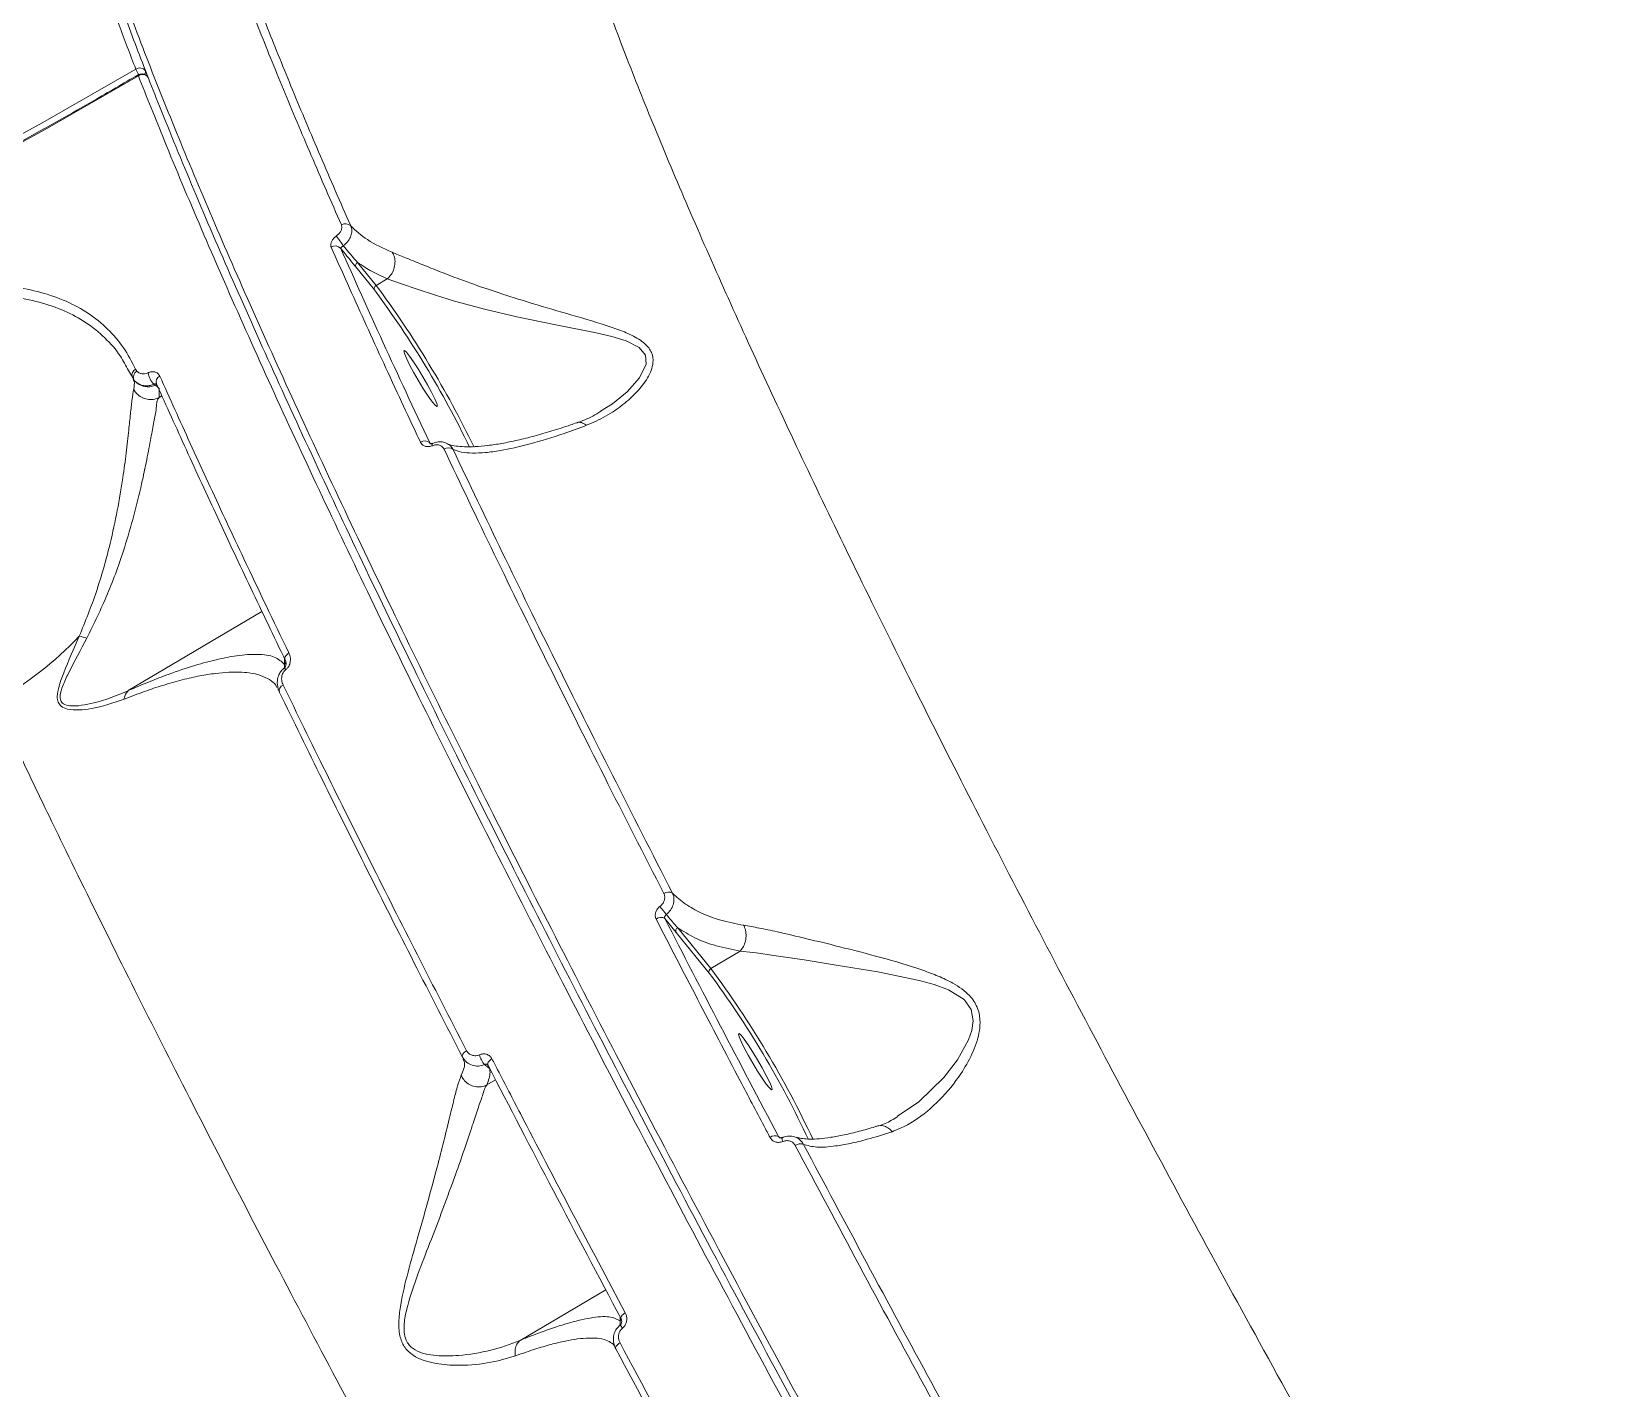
# Model space of a CAD drawing. Header units: millimetres. Extents: x -7151 to 6134, y -5040 to 5562.
# Drawn here: x -1524 to -1306.4, y 468.9 to 655.3 of the extents above; entities that cross this region are included whole.
import ezdxf

# ---------------------------------------------------------------- set-up
doc = ezdxf.new("R2010")
doc.units = ezdxf.units.MM
doc.layers.add('DIKOM_ОБЪЕКТ', color=7, linetype='Continuous')

msp = doc.modelspace()

# ---------------------------------------------------------------- linework, layer by layer
at = {"layer": 'DIKOM_ОБЪЕКТ', "color": 7, "linetype": 'Continuous', "lineweight": 15}
for p, q in [((-1508.035, 649.091), (-1508.013, 649.048)), ((-1476.904, 619.831), (-1479.476, 622.991)), ((-1479.246, 623.625), (-1476.674, 620.465)), ((-1475.146, 621.37), (-1476.674, 620.465)), ((-1475.143, 621.372), (-1475.146, 621.37)), ((-1510.178, 607.835), (-1510.699, 608.748)), ((-1509.868, 607.365), (-1510.178, 607.835)), ((-1509.727, 608.942), (-1509.556, 608.68)), ((-1506.865, 606.928), (-1506.866, 606.928)), ((-1506.866, 606.928), (-1506.814, 606.838)), ((-1506.51, 605.063), (-1506.513, 605.061)), ((-1506.493, 606.317), (-1506.51, 605.063)), ((-1506.51, 605.063), (-1506.117, 605.296)), ((-1469.32, 598.831), (-1469.152, 598.71)), ((-1510.733, 564.786), (-1492.366, 575.654)), ((-1489.293, 568.396), (-1489.27, 569.185)), ((-1490.123, 564.864), (-1490.153, 564.919)), ((-1435.466, 531.567), (-1437.002, 533.464)), ((-1430.914, 525.973), (-1435.466, 531.567)), ((-1435.236, 532.202), (-1430.684, 526.608)), ((-1426.644, 528.998), (-1430.684, 526.608)), ((-1461.372, 513.392), (-1461.316, 513.31)), ((-1461.307, 513.314), (-1461.278, 513.271)), ((-1461.449, 510.6), (-1461.453, 510.597)), ((-1461.449, 510.6), (-1460.255, 511.306)), ((-1421.386, 503.531), (-1421.136, 503.352)), ((-1456.895, 475.516), (-1445.127, 482.479)), ((-1443.164, 478.186), (-1443.148, 478.737))]:
    msp.add_line(p, q, dxfattribs=at)
at = {"layer": 'DIKOM_ОБЪЕКТ', "color": 7, "linetype": 'Continuous', "lineweight": 15, "flags": 128}
for points in [[(-1509.353, 649.274), (-1522.183, 641.896), (-1535.154, 634.812), (-1548.258, 628.027), (-1561.487, 621.545), (-1574.831, 615.369), (-1588.281, 609.506), (-1601.83, 603.957), (-1615.468, 598.727), (-1629.186, 593.819), (-1642.975, 589.237), (-1656.826, 584.983), (-1670.73, 581.06), (-1684.679, 577.472), (-1698.661, 574.219), (-1712.67, 571.304), (-1726.695, 568.73), (-1740.727, 566.497), (-1754.758, 564.608), (-1768.777, 563.063), (-1782.776, 561.864), (-1796.745, 561.012)], [(-1796.235, 562.184), (-1782.307, 563.034), (-1768.351, 564.23), (-1754.374, 565.77), (-1740.385, 567.653), (-1726.395, 569.879), (-1712.412, 572.446), (-1698.446, 575.352), (-1684.505, 578.595), (-1670.599, 582.173), (-1656.736, 586.084), (-1642.927, 590.325), (-1629.179, 594.893), (-1615.502, 599.786), (-1601.906, 605), (-1588.398, 610.532), (-1574.987, 616.378), (-1561.684, 622.535), (-1548.495, 628.998), (-1535.43, 635.763), (-1522.498, 642.825), (-1509.707, 650.181)], [(-1509.378, 649.402), (-1509.383, 649.392), (-1509.378, 649.349), (-1509.353, 649.274)], [(-1445.832, 603.191), (-1444.19, 604.208), (-1442.172, 605.846), (-1440.474, 607.741), (-1439.567, 609.658), (-1439.672, 610.894), (-1440.511, 611.914), (-1442.316, 612.834), (-1444.291, 613.434), (-1446.442, 613.933), (-1451.744, 614.982), (-1457.348, 616.136), (-1461.621, 617.148), (-1465.891, 618.31), (-1468.522, 619.111), (-1471.035, 619.936), (-1473.21, 620.691), (-1475.142, 621.372), (-1475.143, 621.372), (-1475.143, 621.372)], [(-1468.253, 603.874), (-1468.347, 604.248), (-1468.621, 604.899), (-1469.053, 605.775), (-1469.608, 606.805), (-1470.241, 607.905), (-1470.9, 608.987), (-1471.533, 609.961), (-1472.088, 610.751), (-1472.52, 611.291), (-1472.794, 611.537), (-1472.888, 611.471), (-1472.794, 611.097), (-1472.52, 610.446), (-1472.088, 609.569), (-1471.533, 608.54), (-1470.9, 607.44), (-1470.241, 606.358), (-1469.608, 605.384), (-1469.053, 604.594), (-1468.621, 604.054), (-1468.347, 603.807), (-1468.253, 603.874)], [(-1468.942, 598.441), (-1468.958, 598.521), (-1468.967, 598.591), (-1468.971, 598.65), (-1468.967, 598.698), (-1468.957, 598.732), (-1468.941, 598.754), (-1468.932, 598.76)], [(-1468.932, 598.76), (-1468.919, 598.763), (-1468.892, 598.758)], [(-1488.672, 569.956), (-1488.833, 569.846), (-1488.971, 569.719), (-1489.083, 569.579), (-1489.163, 569.433), (-1489.208, 569.284), (-1489.217, 569.14), (-1489.19, 569.006), (-1489.127, 568.887)], [(-1405.032, 506.306), (-1402.094, 508.272), (-1398.651, 511.63), (-1396.761, 514.075), (-1395.272, 516.791), (-1394.828, 518.079), (-1394.63, 519.408), (-1394.898, 520.984), (-1395.846, 522.327), (-1398.02, 523.681), (-1399.995, 524.408), (-1402.066, 524.971), (-1407.753, 526.14), (-1413.473, 527.082), (-1417.862, 527.779), (-1422.035, 528.41), (-1424.437, 528.745), (-1426.637, 529.003), (-1426.639, 529.003), (-1426.639, 529.003)], [(-1422.262, 510.017), (-1422.356, 510.391), (-1422.63, 511.042), (-1423.062, 511.918), (-1423.617, 512.948), (-1424.25, 514.048), (-1424.91, 515.129), (-1425.543, 516.104), (-1426.098, 516.893), (-1426.53, 517.433), (-1426.804, 517.68), (-1426.898, 517.614), (-1426.804, 517.24), (-1426.53, 516.588), (-1426.098, 515.712), (-1425.543, 514.682), (-1424.91, 513.582), (-1424.25, 512.501), (-1423.617, 511.526), (-1423.062, 510.737), (-1422.63, 510.197), (-1422.356, 509.95), (-1422.262, 510.017)], [(-1464.256, 515.311), (-1464.409, 515.209), (-1464.546, 515.095), (-1464.66, 514.974), (-1464.748, 514.85), (-1464.807, 514.726), (-1464.834, 514.608), (-1464.83, 514.499), (-1464.794, 514.404)], [(-1460.761, 514.205), (-1460.921, 514.098), (-1461.063, 513.978), (-1461.18, 513.851), (-1461.267, 513.721), (-1461.323, 513.593), (-1461.343, 513.473), (-1461.328, 513.364), (-1461.307, 513.314)], [(-1420.796, 502.834), (-1420.838, 502.965), (-1420.871, 503.083), (-1420.894, 503.184), (-1420.907, 503.268), (-1420.91, 503.331), (-1420.902, 503.371), (-1420.886, 503.387)], [(-1420.886, 503.387), (-1420.883, 503.388), (-1420.855, 503.382)], [(-1442.44, 479.307), (-1442.601, 479.201), (-1442.745, 479.086), (-1442.865, 478.967), (-1442.958, 478.848), (-1443.02, 478.732), (-1443.048, 478.626), (-1443.041, 478.533), (-1442.999, 478.456)], [(-1443.163, 475.172), (-1443.318, 475.072), (-1443.456, 474.963), (-1443.574, 474.849), (-1443.668, 474.736), (-1443.733, 474.625), (-1443.769, 474.523), (-1443.772, 474.431), (-1443.744, 474.353)]]:
    msp.add_lwpolyline(points, dxfattribs=at)
at = {"layer": 'DIKOM_ОБЪЕКТ', "color": 7, "linetype": 'Continuous', "lineweight": 15}
for centre, radius, start, end in [((-1509.159, 649.346), 0.998, 37.4199, 123.29055), ((-1503.677, 652.822), 6.583, 203.65235, 210.97475), ((-1508.87, 648.541), 1, 107.07244, 120.52968), ((-1508.804, 648.44), 0.998, 37.53358, 123.34179), ((-1508.87, 648.541), 1, 33.40871, 107.07244), ((-1508.954, 649.859), 0.596, 319.36574, 9.09186), ((-1491.655, 619.298), 12.373, 32.21261, 39.86525), ((-1480.89, 627.948), 0.999, 44.0275, 124.15803), ((-1482.288, 624.897), 0.986, 41.56457, 124.73414), ((-1479.017, 623.184), 0.498, 117.40505, 202.82583), ((-1476.446, 620.024), 0.497, 117.37812, 202.85277), ((-1588.307, 537.694), 138.971, 25.81883, 36.55532), ((-1585.655, 539.27), 135.34, 25.82338, 36.5303), ((-1509.366, 608.149), 0.871, 114.45457, 201.12335), ((-1509.07, 607.87), 0.945, 120.97874, 212.30765), ((-1508.019, 608.998), 2.468, 221.4454, 293.95387), ((-1505.231, 608.894), 2.815, 188.94099, 225.50872), ((-1506.048, 607.209), 0.865, 113.95679, 199.00556), ((-1506.813, 606.293), 0.494, 87.00112, 114.37466), ((-1470.009, 598.132), 0.982, 45.40498, 126.30159), ((-1466.761, 597.159), 1.001, 48.62046, 125.7684), ((-1552.437, 605.393), 48.163, 298.99263, 316.53404), ((-1518.327, 566.758), 5.567, 70.10229, 81.26216), ((-1489.545, 568.822), 0.495, 300.57686, 341.71086), ((-1496.323, 562.352), 8.981, 36.29981, 38.2365), ((-1489.155, 564.781), 0.828, 111.4329, 197.0891), ((-1436.487, 536.067), 1.048, 59.58079, 128.17377), ((-1437.555, 532.614), 1.014, 56.93246, 129.25057), ((-1585.633, 420.653), 187.087, 37.29936, 37.7316), ((-1435.006, 531.76), 0.498, 117.45734, 202.77354), ((-1430.454, 526.166), 0.498, 117.45705, 202.77384), ((-1535.379, 448.118), 130.286, 24.96012, 36.69628), ((-1537.672, 446.749), 133.506, 24.96324, 36.73883), ((-1459.299, 515.547), 3.281, 194.06226, 220.79657), ((-1421.861, 502.58), 1.064, 63.45524, 129.967), ((-1418.373, 501.41), 1.121, 67.15829, 128.80037), ((-1443.416, 478.612), 0.495, 300.5256, 333.82949), ((-1438.398, 480.651), 5.608, 212.56129, 218.09459)]:
    msp.add_arc(centre, radius, start, end, dxfattribs=at)
for points, knots in [([(-1509.707, 650.181), (-1510.487, 652.211), (-1512.607, 657.722), (-1515.533, 665.906), (-1518.306, 674.444), (-1520.409, 681.938), (-1521.843, 688.369), (-1522.606, 693.714), (-1522.66, 697.898), (-1522.15, 700.793), (-1521.321, 701.788), (-1520.97, 702.211)], [0, 0, 0, 0, 0.0699644, 0.1899154, 0.3102439, 0.4307646, 0.5512854, 0.6716141, 0.7915646, 0.9115161, 1, 1, 1, 1]), ([(-1520.899, 696.993), (-1520.871, 696.151), (-1520.794, 693.882), (-1520.117, 689.29), (-1518.711, 682.969), (-1516.618, 675.518), (-1513.831, 666.936), (-1510.338, 657.22), (-1506.218, 646.585), (-1501.498, 635.09), (-1496.221, 622.81), (-1490.301, 609.545), (-1483.73, 595.299), (-1476.515, 580.098), (-1468.817, 564.278), (-1460.672, 547.907), (-1452.128, 531.066), (-1443.044, 513.478), (-1433.431, 495.175), (-1423.309, 476.203), (-1413.023, 457.208), (-1402.63, 438.275), (-1392.188, 419.487), (-1381.4, 400.31), (-1370.289, 380.791), (-1358.882, 360.986), (-1347.274, 341.058), (-1335.494, 321.067), (-1323.581, 301.074), (-1311.494, 281.017), (-1299.268, 260.963), (-1286.943, 240.983), (-1274.79, 221.517), (-1262.849, 202.621), (-1251.149, 184.335), (-1239.502, 166.362), (-1227.948, 148.774), (-1216.54, 131.662), (-1206.163, 116.322), (-1199.723, 106.974), (-1196.875, 102.841)], [0, 0, 0, 0, 0.0156514, 0.0421675, 0.0687038, 0.0952197, 0.122506, 0.1498142, 0.1771007, 0.2036167, 0.2301529, 0.2566688, 0.2839548, 0.3112633, 0.3385497, 0.3650655, 0.3916018, 0.4181179, 0.445404, 0.4727124, 0.4999988, 0.52556, 0.5511394, 0.5767007, 0.6029495, 0.6292179, 0.6554665, 0.6819826, 0.7085191, 0.7350351, 0.7623212, 0.7896298, 0.8169161, 0.8434321, 0.8699685, 0.8964846, 0.9237708, 0.9510791, 0.9783654, 1, 1, 1, 1]), ([(-1197.988, 102.905), (-1200.829, 107.028), (-1207.194, 116.267), (-1217.432, 131.402), (-1228.651, 148.228), (-1240.133, 165.7), (-1251.818, 183.721), (-1263.654, 202.211), (-1275.603, 221.115), (-1287.65, 240.411), (-1299.771, 260.059), (-1311.928, 279.994), (-1324.065, 300.123), (-1336.125, 320.353), (-1347.923, 340.373), (-1359.441, 360.146), (-1370.672, 379.644), (-1381.729, 399.062), (-1392.564, 418.314), (-1403.131, 437.317), (-1413.527, 456.252), (-1423.717, 475.072), (-1433.675, 493.732), (-1443.245, 511.946), (-1452.385, 529.628), (-1461.05, 546.696), (-1469.21, 563.092), (-1476.839, 578.771), (-1483.938, 593.726), (-1490.487, 607.913), (-1496.458, 621.27), (-1501.822, 633.731), (-1506.255, 644.522), (-1509.876, 653.807), (-1512.817, 661.784), (-1515.326, 669.096), (-1517.441, 675.833), (-1519.066, 681.834), (-1519.997, 685.657), (-1520.25, 687.239), (-1520.257, 687.28)], [0, 0, 0, 0, 0.0226415, 0.0507267, 0.0789005, 0.1071193, 0.1353382, 0.1635118, 0.191597, 0.2196822, 0.247856, 0.2760748, 0.3042936, 0.3324674, 0.3605526, 0.3876027, 0.4147319, 0.4419012, 0.4690705, 0.4961997, 0.5232497, 0.5513348, 0.5795086, 0.6077273, 0.6359459, 0.6641196, 0.6922047, 0.7202901, 0.7484637, 0.7766825, 0.8049012, 0.8330751, 0.8611599, 0.8839173, 0.9066976, 0.9294784, 0.9522353, 0.975791, 0.9993726, 1, 1, 1, 1]), ([(-1450.832, 676.997), (-1450.185, 674.739), (-1448.89, 670.222), (-1446.194, 662.274), (-1442.927, 653.415), (-1439.018, 643.547), (-1434.48, 632.704), (-1429.41, 621.12), (-1423.836, 608.853), (-1417.802, 595.974), (-1411.206, 582.273), (-1404.048, 567.765), (-1396.34, 552.481), (-1388.25, 536.753), (-1379.812, 520.646), (-1371.071, 504.231), (-1361.885, 487.245), (-1352.268, 469.725), (-1342.243, 451.718), (-1332.023, 433.612), (-1321.648, 415.471), (-1311.158, 397.357), (-1300.388, 378.988), (-1289.365, 360.417), (-1278.118, 341.706), (-1266.886, 323.249), (-1255.706, 305.105), (-1244.611, 287.323), (-1233.432, 269.629), (-1222.203, 252.092), (-1210.961, 234.773), (-1200.725, 219.234), (-1191.474, 205.364), (-1185.977, 197.248), (-1183.226, 193.186)], [0, 0, 0, 0, 0.0311784, 0.0623807, 0.0935595, 0.1256444, 0.1577548, 0.1898397, 0.2210199, 0.2522244, 0.2834044, 0.3154898, 0.3476008, 0.3796862, 0.4108888, 0.4421158, 0.4733188, 0.5054257, 0.5375586, 0.5696653, 0.6009196, 0.6321979, 0.6634522, 0.69561, 0.727794, 0.759952, 0.7912843, 0.8226405, 0.8539729, 0.8862091, 0.9184712, 0.9507074, 0.9753304, 1, 1, 1, 1]), ([(-1481.451, 628.775), (-1482.859, 631.995), (-1485.675, 638.434), (-1489.461, 647.457), (-1492.949, 656.043), (-1494.964, 661.303), (-1495.972, 663.933)], [0, 0, 0, 0, 0.2490986, 0.4981949, 0.749093, 1, 1, 1, 1]), ([(-1494.66, 663.719), (-1493.662, 661.115), (-1491.666, 655.905), (-1488.199, 647.366), (-1484.416, 638.348), (-1481.587, 631.878), (-1480.172, 628.642)], [0, 0, 0, 0, 0.2490986, 0.4981921, 0.7490973, 1, 1, 1, 1]), ([(-1509.378, 649.402), (-1511.418, 648.208), (-1517.335, 644.744), (-1527.224, 639.193), (-1539.076, 632.834), (-1551.038, 626.727), (-1563.1, 620.871), (-1575.258, 615.271), (-1587.504, 609.929), (-1599.832, 604.848), (-1612.234, 600.031), (-1624.705, 595.481), (-1637.237, 591.2), (-1649.824, 587.191), (-1662.458, 583.455), (-1675.133, 579.995), (-1687.842, 576.812), (-1700.578, 573.909), (-1713.334, 571.286), (-1726.103, 568.946), (-1738.878, 566.889), (-1751.653, 565.117), (-1764.42, 563.63), (-1777.171, 562.433), (-1787.884, 561.655), (-1794.338, 561.318), (-1796.558, 561.202)], [0, 0, 0, 0, 0.0228192, 0.0662018, 0.1095847, 0.1529683, 0.1963509, 0.2397345, 0.2831179, 0.3265012, 0.3698844, 0.4132679, 0.4566518, 0.5000345, 0.5434189, 0.5868023, 0.6301858, 0.6735702, 0.7169543, 0.7603379, 0.8037216, 0.8471066, 0.8904919, 0.9338756, 0.9772616, 1, 1, 1, 1]), ([(-1140.851, 23.458), (-1142.387, 25.374), (-1146.527, 30.535), (-1153.685, 39.741), (-1162.414, 51.275), (-1171.679, 63.833), (-1181.463, 77.395), (-1191.744, 91.944), (-1202.296, 107.157), (-1213.077, 122.967), (-1224.039, 139.295), (-1235.362, 156.406), (-1247.022, 174.274), (-1258.983, 192.855), (-1270.985, 211.738), (-1282.983, 230.852), (-1294.938, 250.122), (-1307.044, 269.861), (-1319.264, 290.02), (-1331.558, 310.537), (-1343.513, 330.722), (-1355.096, 350.502), (-1366.285, 369.821), (-1377.403, 389.233), (-1388.41, 408.677), (-1399.266, 428.092), (-1409.88, 447.312), (-1420.213, 466.273), (-1430.232, 484.917), (-1439.965, 503.298), (-1449.364, 521.34), (-1458.389, 538.97), (-1466.841, 555.801), (-1474.703, 571.793), (-1481.975, 586.928), (-1488.774, 601.449), (-1495.058, 615.285), (-1500.778, 628.347), (-1505.556, 639.703), (-1508.188, 646.339), (-1509.353, 649.274)], [0, 0, 0, 0, 0.0156514, 0.0421673, 0.0687038, 0.0952198, 0.1225059, 0.1498143, 0.1771006, 0.2036164, 0.2301527, 0.2566689, 0.2839551, 0.3112633, 0.3385495, 0.3650656, 0.391602, 0.4181179, 0.4454042, 0.4727126, 0.4999987, 0.52556, 0.5511395, 0.5767008, 0.6029495, 0.6292179, 0.6554665, 0.6819828, 0.7085191, 0.7350351, 0.7623214, 0.7896298, 0.8169162, 0.8434321, 0.8699688, 0.8964848, 0.9237707, 0.9510796, 0.9783656, 1, 1, 1, 1]), ([(-1482.85, 625.708), (-1482.862, 625.738), (-1482.915, 625.874), (-1482.923, 626.151), (-1482.789, 626.536), (-1482.535, 626.915), (-1482.283, 627.124), (-1482.158, 627.229)], [0, 0, 0, 0, 0.0732626, 0.3224456, 0.5550535, 0.777367, 1, 1, 1, 1]), ([(-1482.158, 627.229), (-1482.031, 627.335), (-1481.776, 627.547), (-1481.518, 627.93), (-1481.38, 628.322), (-1481.385, 628.605), (-1481.439, 628.743), (-1481.451, 628.775)], [0, 0, 0, 0, 0.2210811, 0.4418524, 0.6745668, 0.9252373, 1, 1, 1, 1]), ([(-1480.172, 628.642), (-1480.147, 628.584), (-1480.035, 628.33), (-1479.986, 627.813), (-1480.174, 627.111), (-1480.573, 626.436), (-1480.98, 626.075), (-1481.186, 625.894)], [0, 0, 0, 0, 0.07357243, 0.31982191, 0.55077676, 0.77344976, 1, 1, 1, 1]), ([(-1480.172, 628.642), (-1479.454, 627.981), (-1477.885, 626.537), (-1475.677, 625.55), (-1474.479, 625.015)], [0, 0, 0, 0, 0.4574408, 1, 1, 1, 1]), ([(-1470.591, 598.923), (-1470.786, 599.339), (-1471.764, 601.418), (-1474.413, 607.086), (-1478.397, 615.735), (-1481.365, 622.381), (-1482.85, 625.708)], [0, 0, 0, 0, 0.04414, 0.2207212, 0.6100186, 1, 1, 1, 1]), ([(-1481.186, 625.894), (-1481.227, 625.867), (-1481.275, 625.837), (-1481.359, 625.776), (-1481.442, 625.708), (-1481.519, 625.627), (-1481.548, 625.577), (-1481.55, 625.556), (-1481.55, 625.551)], [0, 0, 0, 0, 0.1600286, 0.1865745, 0.3966188, 0.6399957, 0.9175573, 1, 1, 1, 1]), ([(-1481.55, 625.551), (-1479.648, 621.295), (-1475.838, 612.771), (-1471.495, 603.482), (-1469.32, 598.831)], [0, 0, 0, 0, 0.4992767, 1, 1, 1, 1]), ([(-1479.476, 622.991), (-1479.596, 623.14), (-1480.285, 623.987), (-1480.979, 624.845), (-1481.55, 625.551)], [0, 0, 0, 0, 0.1757336, 1, 1, 1, 1]), ([(-1481.186, 625.894), (-1480.671, 625.277), (-1480.031, 624.513), (-1479.374, 623.77), (-1479.246, 623.625)], [0, 0, 0, 0, 0.80587578, 1, 1, 1, 1]), ([(-1474.479, 625.015), (-1474.457, 624.984), (-1474.321, 624.785), (-1474.125, 624.319), (-1474.047, 623.555), (-1474.203, 622.727), (-1474.57, 621.946), (-1474.952, 621.563), (-1475.143, 621.372)], [0, 0, 0, 0, 0.0319596, 0.2048472, 0.4036335, 0.6024329, 0.8012316, 1, 1, 1, 1]), ([(-1474.479, 625.015), (-1474.411, 624.988), (-1473.81, 624.752), (-1472.513, 624.219), (-1470.362, 623.329), (-1467.896, 622.338), (-1464.786, 621.148), (-1460.997, 619.802), (-1456.261, 618.273), (-1451.071, 616.748), (-1446.701, 615.512), (-1443.555, 614.472), (-1441.459, 613.623), (-1439.731, 612.589), (-1438.708, 611.265), (-1438.506, 609.616), (-1439.279, 607.712), (-1440.803, 605.766), (-1442.78, 603.985), (-1445.102, 602.4), (-1446.875, 601.626), (-1447.768, 601.236)], [0, 0, 0, 0, 0.005634, 0.050197, 0.0960252, 0.1433477, 0.1917805, 0.2623089, 0.3350006, 0.4257441, 0.5191922, 0.5587323, 0.5987891, 0.6438268, 0.679934, 0.7160785, 0.7691306, 0.8232053, 0.8784544, 0.9388534, 1, 1, 1, 1]), ([(-1475.146, 621.37), (-1476.43, 621.968), (-1477.892, 622.65), (-1479.099, 623.52), (-1479.246, 623.625)], [0, 0, 0, 0, 0.8786014, 1, 1, 1, 1]), ([(-1545.826, 618.42), (-1543.867, 618.896), (-1540.256, 619.773), (-1535.249, 620.414), (-1530.76, 620.603), (-1526.565, 620.327), (-1522.712, 619.572), (-1519.231, 618.355), (-1516.146, 616.68), (-1513.517, 614.534), (-1511.31, 611.988), (-1510.254, 609.956), (-1509.727, 608.942)], [0, 0, 0, 0, 0.1166805, 0.2150881, 0.3137995, 0.4122037, 0.5100598, 0.6082267, 0.7060863, 0.8039503, 0.9021281, 1, 1, 1, 1]), ([(-1510.699, 608.748), (-1511.056, 609.424), (-1511.937, 611.091), (-1513.896, 613.3), (-1516.466, 615.403), (-1519.493, 617.037), (-1522.906, 618.226), (-1526.684, 618.96), (-1530.8, 619.225), (-1535.202, 619.035), (-1540.114, 618.402), (-1543.655, 617.54), (-1545.577, 617.072)], [0, 0, 0, 0, 0.0690763, 0.1702778, 0.2711654, 0.372106, 0.4733598, 0.5742996, 0.6759017, 0.7778267, 0.8794364, 1, 1, 1, 1]), ([(-1509.994, 606.22), (-1509.927, 606.602), (-1509.833, 607.138), (-1510.03, 607.514), (-1510.087, 607.623)], [0, 0, 0, 0, 0.7117462, 1, 1, 1, 1]), ([(-1507.203, 606.886), (-1507.368, 606.826), (-1507.765, 606.679), (-1508.46, 606.638), (-1509.253, 606.82), (-1509.653, 607.174), (-1509.868, 607.365)], [0, 0, 0, 0, 0.16159933, 0.39140686, 0.67248978, 1, 1, 1, 1]), ([(-1509.556, 608.68), (-1509.436, 608.576), (-1509.218, 608.386), (-1508.763, 608.293), (-1508.352, 608.326), (-1508.109, 608.419), (-1508.011, 608.456)], [0, 0, 0, 0, 0.3467385, 0.6312267, 0.8513182, 1, 1, 1, 1]), ([(-1508.011, 608.456), (-1507.967, 608.475), (-1507.797, 608.546), (-1507.47, 608.613), (-1507.043, 608.579), (-1506.637, 608.387), (-1506.481, 608.133), (-1506.399, 608)], [0, 0, 0, 0, 0.058024, 0.2245311, 0.4301171, 0.7005252, 1, 1, 1, 1]), ([(-1506.399, 608), (-1506.23, 607.622), (-1505.385, 605.733), (-1503.137, 600.745), (-1499.506, 592.827), (-1494.508, 582.123), (-1490.761, 574.31), (-1488.672, 569.956)], [0, 0, 0, 0, 0.0321633, 0.1607964, 0.4182864, 0.6757772, 1, 1, 1, 1]), ([(-1517.481, 572.26), (-1516.656, 574.285), (-1515.404, 577.353), (-1514.091, 581.672), (-1513.107, 585.402), (-1512.211, 589.588), (-1511.506, 593.794), (-1511.008, 597.514), (-1510.679, 600.467), (-1510.434, 602.871), (-1510.221, 604.947), (-1510.076, 605.76), (-1509.994, 606.22)], [0, 0, 0, 0, 0.1589009, 0.2409056, 0.3228926, 0.4352736, 0.550561, 0.6428586, 0.7376512, 0.8155017, 0.8955155, 1, 1, 1, 1]), ([(-1506.513, 605.061), (-1506.513, 605.061), (-1506.838, 604.818), (-1506.783, 603.706), (-1507.24, 601.773), (-1507.635, 599.417), (-1508.183, 596.545), (-1508.933, 592.947), (-1509.934, 588.856), (-1511.427, 583.747), (-1513.494, 577.998), (-1515.452, 573.995), (-1516.432, 571.993)], [0, 0, 0, 0, 0.00002447, 0.09988393, 0.17669548, 0.25357499, 0.34643481, 0.43939375, 0.55440785, 0.66953836, 0.83465487, 1, 1, 1, 1]), ([(-1509.994, 606.22), (-1509.975, 606.181), (-1509.868, 605.962), (-1509.563, 605.534), (-1508.956, 605.052), (-1508.152, 604.771), (-1507.29, 604.746), (-1506.772, 604.956), (-1506.513, 605.061)], [0, 0, 0, 0, 0.032427, 0.1817204, 0.3862604, 0.5908346, 0.7953953, 1, 1, 1, 1]), ([(-1506.862, 606.925), (-1506.885, 606.938), (-1506.923, 606.96), (-1507.02, 606.953), (-1507.106, 606.928), (-1507.159, 606.907), (-1507.189, 606.893), (-1507.203, 606.886)], [0, 0, 0, 0, 0.4294962, 0.7422265, 0.877205, 0.9418553, 1, 1, 1, 1]), ([(-1507.017, 606.743), (-1507.072, 606.785), (-1507.134, 606.833), (-1507.196, 606.881), (-1507.203, 606.886)], [0, 0, 0, 0, 0.8867667, 1, 1, 1, 1]), ([(-1506.493, 606.317), (-1506.544, 606.36), (-1506.712, 606.502), (-1506.891, 606.644), (-1507.017, 606.743)], [0, 0, 0, 0, 0.3029773, 1, 1, 1, 1]), ([(-1489.127, 568.887), (-1490.736, 572.236), (-1493.953, 578.934), (-1498.482, 588.574), (-1502.807, 597.932), (-1505.478, 603.869), (-1506.814, 606.838)], [0, 0, 0, 0, 0.2493152, 0.4986338, 0.7493182, 1, 1, 1, 1]), ([(-1445.816, 603.167), (-1446.177, 602.936), (-1447.198, 602.281), (-1448.339, 601.841), (-1449.077, 601.556)], [0, 0, 0, 0, 0.35324329, 1, 1, 1, 1]), ([(-1449.121, 601.596), (-1449.401, 601.495), (-1450.592, 601.067), (-1452.553, 600.447), (-1455.002, 599.735), (-1457.3, 599.166), (-1459.438, 598.731), (-1461.384, 598.437), (-1463.103, 598.286), (-1464.567, 598.272), (-1465.731, 598.377), (-1466.558, 598.562), (-1466.835, 598.69), (-1466.96, 598.748)], [0, 0, 0, 0, 0.0286123, 0.1216904, 0.216904, 0.3142913, 0.413678, 0.5146368, 0.616481, 0.7180675, 0.8194993, 0.9180946, 1, 1, 1, 1]), ([(-1447.768, 601.236), (-1448.802, 600.856), (-1451.62, 599.819), (-1455.682, 598.588), (-1459.185, 597.803), (-1461.706, 597.466), (-1463.497, 597.396), (-1465.006, 597.518), (-1465.735, 597.779), (-1466.1, 597.91)], [0, 0, 0, 0, 0.1128086, 0.3073791, 0.5062324, 0.6280349, 0.7498297, 0.8749137, 1, 1, 1, 1]), ([(-1447.768, 601.236), (-1447.8, 601.262), (-1448.024, 601.44), (-1448.455, 601.634), (-1448.898, 601.696), (-1449.083, 601.588), (-1449.111, 601.572)], [0, 0, 0, 0, 0.0732277, 0.506834, 0.9261736, 1, 1, 1, 1]), ([(-1468.942, 598.441), (-1469.101, 598.388), (-1469.415, 598.282), (-1469.882, 598.32), (-1470.292, 598.505), (-1470.505, 598.748), (-1470.582, 598.906), (-1470.591, 598.923)], [0, 0, 0, 0, 0.2147974, 0.4259434, 0.6816724, 0.9641424, 1, 1, 1, 1]), ([(-1469.32, 598.831), (-1469.313, 598.79), (-1469.305, 598.749), (-1469.258, 598.733), (-1469.257, 598.733)], [0, 0, 0, 0, 0.9865339, 1, 1, 1, 1]), ([(-1468.933, 598.761), (-1468.943, 598.756), (-1468.989, 598.734), (-1469.071, 598.715), (-1469.163, 598.705), (-1469.239, 598.72), (-1469.25, 598.728), (-1469.257, 598.733)], [0, 0, 0, 0, 0.0390456, 0.1707795, 0.3538359, 0.604931, 1, 1, 1, 1]), ([(-1467.346, 597.971), (-1467.444, 598.12), (-1467.616, 598.383), (-1468.047, 598.562), (-1468.492, 598.594), (-1468.792, 598.492), (-1468.942, 598.441)], [0, 0, 0, 0, 0.3292107, 0.5798567, 0.7886254, 1, 1, 1, 1]), ([(-1468.892, 598.758), (-1468.64, 598.842), (-1468.147, 599.007), (-1467.379, 598.949), (-1466.681, 598.647), (-1466.279, 598.231), (-1466.125, 597.955), (-1466.1, 597.91)], [0, 0, 0, 0, 0.2233833, 0.4377046, 0.6850075, 0.9487993, 1, 1, 1, 1]), ([(-1437.135, 536.891), (-1439.892, 542.289), (-1445.405, 553.084), (-1453.159, 568.625), (-1460.55, 583.698), (-1465.081, 593.213), (-1467.346, 597.971)], [0, 0, 0, 0, 0.2485956, 0.4971904, 0.7485947, 1, 1, 1, 1]), ([(-1466.1, 597.91), (-1463.865, 593.217), (-1459.396, 583.831), (-1452.058, 568.86), (-1444.3, 553.307), (-1438.738, 542.416), (-1435.957, 536.971)], [0, 0, 0, 0, 0.248595, 0.4971902, 0.7485951, 1, 1, 1, 1]), ([(-1511.299, 563.608), (-1512.799, 563.096), (-1514.827, 562.404), (-1517.506, 562.102), (-1518.95, 562.151), (-1519.954, 562.54), (-1520.431, 563.17), (-1520.557, 564.111), (-1520.26, 565.501), (-1519.245, 568.236), (-1518.221, 570.572), (-1517.481, 572.26)], [0, 0, 0, 0, 0.265789, 0.359366, 0.4543034, 0.5177545, 0.5632807, 0.608568, 0.6803158, 0.7688667, 1, 1, 1, 1]), ([(-1516.432, 571.993), (-1517.301, 570.382), (-1518.493, 568.171), (-1519.728, 565.567), (-1520.142, 564.266), (-1520.085, 563.398), (-1519.627, 562.864), (-1518.616, 562.623), (-1517.159, 562.729), (-1514.41, 563.298), (-1512.257, 564.091), (-1510.746, 564.778), (-1510.744, 564.779)], [0, 0, 0, 0, 0.2369992, 0.3252965, 0.393841, 0.4351706, 0.4764798, 0.5364822, 0.6300021, 0.7257589, 0.9996827, 1, 1, 1, 1]), ([(-1510.733, 564.786), (-1509.757, 565.205), (-1507.805, 566.043), (-1504.713, 567.222), (-1501.511, 568.297), (-1498.418, 569.12), (-1495.508, 569.668), (-1492.775, 569.854), (-1490.464, 569.528), (-1489.684, 568.773), (-1489.293, 568.396)], [0, 0, 0, 0, 0.0717674, 0.1435753, 0.2576761, 0.3721825, 0.48652, 0.6397344, 0.8198567, 1, 1, 1, 1]), ([(-1489.268, 567.911), (-1489.27, 567.946), (-1489.277, 568.11), (-1489.286, 568.27), (-1489.293, 568.396)], [0, 0, 0, 0, 0.2148705, 1, 1, 1, 1]), ([(-1489.268, 567.911), (-1489.25, 567.927), (-1489.21, 567.963), (-1489.152, 568.046), (-1489.088, 568.186), (-1489.075, 568.292), (-1489.066, 568.361)], [0, 0, 0, 0, 0.0957982, 0.204796, 0.4807441, 1, 1, 1, 1]), ([(-1489.066, 568.361), (-1489.065, 568.367), (-1489.034, 568.51), (-1489.069, 568.68), (-1489.113, 568.836), (-1489.127, 568.887)], [0, 0, 0, 0, 0.0307348, 0.6877828, 1, 1, 1, 1]), ([(-1488.672, 569.956), (-1488.627, 569.848), (-1488.483, 569.506), (-1488.421, 568.933), (-1488.56, 568.347), (-1488.782, 567.938), (-1488.983, 567.759), (-1489.084, 567.669)], [0, 0, 0, 0, 0.1605952, 0.5081304, 0.73183, 0.8653308, 1, 1, 1, 1]), ([(-1490.32, 565.227), (-1490.369, 565.328), (-1490.585, 565.764), (-1491.315, 566.328), (-1492.513, 566.911), (-1494.297, 567.305), (-1496.401, 567.382), (-1498.758, 567.175), (-1500.872, 566.838), (-1503.266, 566.305), (-1505.828, 565.579), (-1508.483, 564.703), (-1510.357, 563.974), (-1511.299, 563.608)], [0, 0, 0, 0, 0.032483, 0.1408981, 0.2509293, 0.3609589, 0.5147818, 0.5996907, 0.6845886, 0.7711412, 0.857662, 0.9285105, 1, 1, 1, 1]), ([(-1489.947, 564.538), (-1490.015, 564.692), (-1490.234, 565.194), (-1490.319, 566.044), (-1490.095, 566.897), (-1489.742, 567.503), (-1489.429, 567.772), (-1489.268, 567.911)], [0, 0, 0, 0, 0.1441208, 0.4679591, 0.690097, 0.8403128, 1, 1, 1, 1]), ([(-1489.084, 567.669), (-1489.181, 567.584), (-1489.375, 567.413), (-1489.581, 567.031), (-1489.702, 566.489), (-1489.636, 565.966), (-1489.501, 565.651), (-1489.458, 565.552)], [0, 0, 0, 0, 0.1388951, 0.2768133, 0.4966293, 0.8418967, 1, 1, 1, 1]), ([(-1511.299, 563.608), (-1511.294, 563.647), (-1511.264, 563.891), (-1511.134, 564.351), (-1510.882, 564.627), (-1510.744, 564.779)], [0, 0, 0, 0, 0.07940456, 0.49719383, 1, 1, 1, 1]), ([(-1510.744, 564.779), (-1510.743, 564.779), (-1510.742, 564.781), (-1510.738, 564.783), (-1510.735, 564.785), (-1510.733, 564.786)], [0, 0, 0, 0, 0.2422489, 0.570438, 1, 1, 1, 1]), ([(-1464.794, 514.404), (-1467.04, 518.773), (-1471.532, 527.511), (-1477.943, 540.209), (-1484.128, 552.616), (-1488.008, 560.564), (-1489.947, 564.538)], [0, 0, 0, 0, 0.2490994, 0.4981999, 0.7491005, 1, 1, 1, 1]), ([(-1489.458, 565.552), (-1487.529, 561.599), (-1483.671, 553.692), (-1477.492, 541.292), (-1471.056, 528.541), (-1466.523, 519.721), (-1464.256, 515.311)], [0, 0, 0, 0, 0.2491023, 0.498201, 0.7490995, 1, 1, 1, 1]), ([(-1225.617, 53.918), (-1228.41, 57.704), (-1233.998, 65.277), (-1242.857, 77.613), (-1252.119, 90.74), (-1261.808, 104.723), (-1271.89, 119.512), (-1282.145, 134.787), (-1292.533, 150.482), (-1303.014, 166.527), (-1313.759, 183.18), (-1324.741, 200.411), (-1335.926, 218.171), (-1347.073, 236.075), (-1358.143, 254.056), (-1369.104, 272.051), (-1380.131, 290.347), (-1391.187, 308.893), (-1402.236, 327.627), (-1413.041, 346.15), (-1423.571, 364.402), (-1433.802, 382.331), (-1443.895, 400.219), (-1453.81, 418.001), (-1463.507, 435.609), (-1472.784, 452.674), (-1481.617, 469.147), (-1489.996, 484.996), (-1498.051, 500.465), (-1505.738, 515.481), (-1513.026, 529.985), (-1519.275, 542.686), (-1524.631, 553.782), (-1527.604, 560.102), (-1529.093, 563.266)], [0, 0, 0, 0, 0.0311783, 0.0623807, 0.0935594, 0.125644, 0.1577551, 0.1898399, 0.2210203, 0.2522242, 0.2834046, 0.3154896, 0.3476008, 0.379686, 0.4108889, 0.4421158, 0.4733187, 0.5054255, 0.5375584, 0.5696653, 0.6009195, 0.6321978, 0.663452, 0.69561, 0.7277939, 0.7599519, 0.7912843, 0.8226406, 0.8539728, 0.8862088, 0.9184713, 0.9507072, 0.9753304, 1, 1, 1, 1]), ([(-1437.668, 535.144), (-1437.542, 535.258), (-1437.291, 535.487), (-1437.065, 535.933), (-1436.987, 536.393), (-1437.049, 536.713), (-1437.122, 536.865), (-1437.135, 536.891)], [0, 0, 0, 0, 0.2376544, 0.4754908, 0.7136575, 0.9519817, 1, 1, 1, 1]), ([(-1435.957, 536.971), (-1435.936, 536.928), (-1435.811, 536.672), (-1435.701, 536.133), (-1435.821, 535.357), (-1436.188, 534.604), (-1436.602, 534.217), (-1436.809, 534.024)], [0, 0, 0, 0, 0.047968, 0.2861377, 0.5242354, 0.7620509, 1, 1, 1, 1]), ([(-1435.957, 536.971), (-1435.937, 536.951), (-1435.4, 536.408), (-1434.206, 535.419), (-1432.015, 534.177), (-1429.375, 533.162), (-1427.246, 532.756), (-1426.174, 532.552)], [0, 0, 0, 0, 0.00889781, 0.24178019, 0.47729042, 0.73683395, 1, 1, 1, 1]), ([(-1438.197, 533.4), (-1438.209, 533.426), (-1438.283, 533.579), (-1438.346, 533.899), (-1438.269, 534.357), (-1438.044, 534.802), (-1437.794, 535.03), (-1437.668, 535.144)], [0, 0, 0, 0, 0.0488724, 0.2870326, 0.5248895, 0.7625264, 1, 1, 1, 1]), ([(-1422.544, 503.395), (-1422.819, 503.915), (-1424.192, 506.513), (-1427.547, 512.885), (-1432.535, 522.424), (-1436.309, 529.74), (-1438.197, 533.4)], [0, 0, 0, 0, 0.0507671, 0.2538517, 0.6266997, 1, 1, 1, 1]), ([(-1436.809, 534.024), (-1436.851, 533.987), (-1436.937, 533.913), (-1437.015, 533.77), (-1437.046, 533.623), (-1437.028, 533.521), (-1437.006, 533.473), (-1437.002, 533.464)], [0, 0, 0, 0, 0.2369324, 0.4743202, 0.7124213, 0.9509603, 1, 1, 1, 1]), ([(-1437.002, 533.464), (-1434.477, 528.574), (-1429.423, 518.782), (-1424.067, 508.618), (-1421.386, 503.531)], [0, 0, 0, 0, 0.4994514, 1, 1, 1, 1]), ([(-1436.809, 534.024), (-1436.359, 533.492), (-1435.84, 532.878), (-1435.308, 532.282), (-1435.236, 532.202)], [0, 0, 0, 0, 0.8649555, 1, 1, 1, 1]), ([(-1426.644, 528.998), (-1427.768, 529.218), (-1430.03, 529.659), (-1432.909, 530.745), (-1434.477, 531.727), (-1435.236, 532.202)], [0, 0, 0, 0, 0.3372105, 0.6791444, 1, 1, 1, 1]), ([(-1426.174, 532.552), (-1426.155, 532.517), (-1426.072, 532.362), (-1425.917, 531.953), (-1425.812, 531.259), (-1425.897, 530.412), (-1426.171, 529.606), (-1426.483, 529.204), (-1426.639, 529.003)], [0, 0, 0, 0, 0.0350424, 0.1552494, 0.3664437, 0.5776353, 0.7888465, 1, 1, 1, 1]), ([(-1426.174, 532.552), (-1425.47, 532.43), (-1424.048, 532.183), (-1421.151, 531.56), (-1417.473, 530.703), (-1412.665, 529.523), (-1407.27, 528.132), (-1402.69, 526.808), (-1399.413, 525.575), (-1397.175, 524.522), (-1395.217, 523.16), (-1393.98, 521.347), (-1393.529, 519.171), (-1394.01, 516.561), (-1395.266, 513.761), (-1397.253, 510.683), (-1400.026, 507.609), (-1403.05, 505.307), (-1405.07, 504.471), (-1405.783, 504.176)], [0, 0, 0, 0, 0.0443383, 0.08958835, 0.15995458, 0.23246768, 0.32249854, 0.41521235, 0.45036094, 0.48592932, 0.53294527, 0.56642663, 0.59980792, 0.65309966, 0.71026427, 0.76866862, 0.857879, 0.9497911, 1, 1, 1, 1]), ([(-1426.639, 529.003), (-1426.64, 529.002), (-1426.642, 529), (-1426.644, 528.999), (-1426.644, 528.998)], [0, 0, 0, 0, 0.6864569, 1, 1, 1, 1]), ([(-1464.974, 511.937), (-1464.741, 512.489), (-1464.359, 513.397), (-1464.622, 513.954), (-1464.725, 514.171)], [0, 0, 0, 0, 0.6088457, 1, 1, 1, 1]), ([(-1461.783, 513.403), (-1462.062, 513.318), (-1462.637, 513.141), (-1463.524, 513.274), (-1464.31, 513.688), (-1464.633, 514.166), (-1464.794, 514.404)], [0, 0, 0, 0, 0.23795154, 0.49065744, 0.74632567, 1, 1, 1, 1]), ([(-1464.256, 515.311), (-1464.163, 515.172), (-1463.977, 514.896), (-1463.519, 514.66), (-1462.996, 514.587), (-1462.649, 514.697), (-1462.482, 514.75)], [0, 0, 0, 0, 0.2583731, 0.5168084, 0.767833, 1, 1, 1, 1]), ([(-1462.482, 514.75), (-1462.319, 514.801), (-1461.983, 514.908), (-1461.476, 514.839), (-1461.032, 514.61), (-1460.851, 514.34), (-1460.761, 514.205)], [0, 0, 0, 0, 0.23384471, 0.48250373, 0.74135063, 1, 1, 1, 1]), ([(-1460.761, 514.205), (-1460.502, 513.706), (-1459.212, 511.208), (-1455.601, 504.252), (-1449.814, 493.19), (-1444.899, 483.937), (-1442.44, 479.307)], [0, 0, 0, 0, 0.0441396, 0.2207116, 0.6100115, 1, 1, 1, 1]), ([(-1457.537, 473.377), (-1458.792, 473.009), (-1461.329, 472.263), (-1465.252, 471.992), (-1468.325, 472.248), (-1470.36, 472.796), (-1471.767, 473.488), (-1472.884, 474.6), (-1473.536, 476.241), (-1473.61, 478.253), (-1473.226, 481.198), (-1472.3, 484.937), (-1470.98, 489.613), (-1469.595, 494.462), (-1468.36, 499.01), (-1467.336, 503.027), (-1466.575, 506.172), (-1465.965, 508.698), (-1465.454, 510.715), (-1465.14, 511.514), (-1464.974, 511.937)], [0, 0, 0, 0, 0.0863551, 0.1746776, 0.2336212, 0.263516, 0.2941202, 0.3212077, 0.3485637, 0.3826699, 0.4154292, 0.4844325, 0.5550169, 0.6333707, 0.713309, 0.7760779, 0.8404093, 0.8905441, 0.9421344, 1, 1, 1, 1]), ([(-1464.974, 511.937), (-1464.957, 511.896), (-1464.845, 511.629), (-1464.524, 511.148), (-1463.881, 510.631), (-1463.081, 510.338), (-1462.224, 510.298), (-1461.71, 510.498), (-1461.453, 510.597)], [0, 0, 0, 0, 0.0318922, 0.2096787, 0.4072871, 0.6048534, 0.8023847, 1, 1, 1, 1]), ([(-1461.373, 513.388), (-1461.404, 513.409), (-1461.468, 513.451), (-1461.601, 513.458), (-1461.714, 513.432), (-1461.768, 513.41), (-1461.783, 513.403)], [0, 0, 0, 0, 0.3504206, 0.7054116, 0.9159423, 1, 1, 1, 1]), ([(-1461.091, 512.841), (-1461.141, 512.884), (-1461.362, 513.071), (-1461.6, 513.259), (-1461.783, 513.403)], [0, 0, 0, 0, 0.230726, 1, 1, 1, 1]), ([(-1461.091, 512.841), (-1461.06, 512.681), (-1460.942, 512.062), (-1461.233, 511.223), (-1461.449, 510.6)], [0, 0, 0, 0, 0.25783761, 1, 1, 1, 1]), ([(-1442.999, 478.456), (-1446.138, 484.368), (-1452.426, 496.208), (-1458.324, 507.578), (-1461.278, 513.271)], [0, 0, 0, 0, 0.4992744, 1, 1, 1, 1]), ([(-1461.453, 510.597), (-1461.453, 510.597), (-1461.738, 510.312), (-1461.998, 509.249), (-1462.713, 507.338), (-1463.506, 504.859), (-1464.528, 501.82), (-1465.863, 497.975), (-1467.479, 493.624), (-1469.231, 489.03), (-1470.975, 484.612), (-1472.18, 481.091), (-1472.819, 478.328), (-1472.911, 476.565), (-1472.569, 475.523), (-1472.091, 474.768), (-1471.304, 474.095), (-1469.94, 473.604), (-1467.908, 473.323), (-1464.823, 473.398), (-1460.851, 474.071), (-1458.201, 474.962), (-1456.906, 475.509), (-1456.905, 475.509)], [0, 0, 0, 0, 0.0000157, 0.056502, 0.1073395, 0.1582382, 0.2229554, 0.2877623, 0.3688604, 0.4500234, 0.5206358, 0.5910487, 0.6228975, 0.6547351, 0.6755843, 0.6794209, 0.7041017, 0.73317, 0.7624325, 0.8215276, 0.9107206, 0.9999124, 1, 1, 1, 1]), ([(-1407.651, 505.006), (-1407.787, 504.962), (-1408.732, 504.655), (-1410.321, 504.225), (-1412.385, 503.726), (-1414.216, 503.39), (-1415.801, 503.198), (-1417.105, 503.148), (-1418.079, 503.212), (-1418.678, 503.344), (-1418.81, 503.405), (-1418.859, 503.428)], [0, 0, 0, 0, 0.0217951, 0.152601, 0.2842991, 0.4164701, 0.5480888, 0.6780295, 0.8048768, 0.9273885, 1, 1, 1, 1]), ([(-1404.998, 506.265), (-1405.277, 506.091), (-1406.144, 505.551), (-1407.049, 505.133), (-1407.656, 504.988), (-1407.66, 504.987)], [0, 0, 0, 0, 0.320609, 0.9954612, 1, 1, 1, 1]), ([(-1405.783, 504.176), (-1405.801, 504.198), (-1405.977, 504.419), (-1406.37, 504.781), (-1406.981, 505.033), (-1407.435, 505.091), (-1407.626, 504.99), (-1407.642, 504.982)], [0, 0, 0, 0, 0.0338107, 0.3392592, 0.6560035, 0.9726332, 1, 1, 1, 1]), ([(-1420.796, 502.834), (-1420.976, 502.78), (-1421.323, 502.674), (-1421.838, 502.76), (-1422.273, 502.995), (-1422.454, 503.262), (-1422.544, 503.395)], [0, 0, 0, 0, 0.25916943, 0.50221372, 0.75111894, 1, 1, 1, 1]), ([(-1421.386, 503.531), (-1421.365, 503.489), (-1421.341, 503.438), (-1421.286, 503.41), (-1421.277, 503.405)], [0, 0, 0, 0, 0.8292582, 1, 1, 1, 1]), ([(-1420.887, 503.391), (-1420.911, 503.38), (-1420.981, 503.35), (-1421.088, 503.341), (-1421.206, 503.356), (-1421.251, 503.386), (-1421.278, 503.404)], [0, 0, 0, 0, 0.1234979, 0.3587446, 0.6256718, 1, 1, 1, 1]), ([(-1420.855, 503.382), (-1420.822, 503.395), (-1420.538, 503.511), (-1419.953, 503.627), (-1419.14, 503.506), (-1418.407, 503.111), (-1418.094, 502.665), (-1417.938, 502.442)], [0, 0, 0, 0, 0.0300331, 0.2639639, 0.5066407, 0.7544706, 1, 1, 1, 1]), ([(-1419.075, 502.283), (-1419.165, 502.414), (-1419.343, 502.677), (-1419.771, 502.911), (-1420.255, 502.982), (-1420.606, 502.912), (-1420.777, 502.842), (-1420.796, 502.834)], [0, 0, 0, 0, 0.2487016, 0.497476, 0.7389099, 0.9702616, 1, 1, 1, 1]), ([(-1405.783, 504.176), (-1406.949, 503.806), (-1409.004, 503.155), (-1411.538, 502.548), (-1413.948, 502.124), (-1416.285, 501.969), (-1417.383, 502.283), (-1417.938, 502.442)], [0, 0, 0, 0, 0.2022664, 0.3564164, 0.5119996, 0.7532469, 1, 1, 1, 1]), ([(-1377.489, 426.045), (-1379.165, 429.044), (-1384.068, 437.815), (-1392.034, 452.211), (-1401.309, 469.166), (-1410.366, 485.912), (-1416.172, 496.826), (-1419.075, 502.283)], [0, 0, 0, 0, 0.1144544, 0.3347659, 0.5550754, 0.7775389, 1, 1, 1, 1]), ([(-1417.938, 502.442), (-1415.07, 497.051), (-1409.333, 486.268), (-1400.33, 469.619), (-1391.049, 452.652), (-1383.041, 438.178), (-1378.118, 429.371), (-1376.445, 426.379)], [0, 0, 0, 0, 0.2203105, 0.4406209, 0.6630831, 0.8855452, 1, 1, 1, 1]), ([(-1456.895, 475.516), (-1456.381, 475.723), (-1455.002, 476.279), (-1452.96, 477.029), (-1450.812, 477.731), (-1448.9, 478.256), (-1446.664, 478.72), (-1444.435, 478.891), (-1443.591, 478.423), (-1443.164, 478.186)], [0, 0, 0, 0, 0.06707456, 0.17963874, 0.29220911, 0.40792543, 0.52364311, 0.75912206, 1, 1, 1, 1]), ([(-1442.44, 479.307), (-1442.384, 479.185), (-1442.256, 478.901), (-1442.201, 478.423), (-1442.281, 477.937), (-1442.476, 477.507), (-1442.699, 477.297), (-1442.811, 477.191)], [0, 0, 0, 0, 0.1824936, 0.4238049, 0.627431, 0.8134514, 1, 1, 1, 1]), ([(-1443.744, 474.353), (-1443.831, 474.542), (-1444.032, 474.979), (-1444.113, 475.715), (-1443.98, 476.466), (-1443.661, 477.136), (-1443.305, 477.466), (-1443.124, 477.633)], [0, 0, 0, 0, 0.1741961, 0.4036475, 0.6052231, 0.8000484, 1, 1, 1, 1]), ([(-1442.811, 477.191), (-1442.919, 477.09), (-1443.136, 476.887), (-1443.323, 476.474), (-1443.396, 476.012), (-1443.34, 475.559), (-1443.217, 475.29), (-1443.163, 475.172)], [0, 0, 0, 0, 0.1889137, 0.3773961, 0.5791837, 0.8164203, 1, 1, 1, 1]), ([(-1443.124, 477.633), (-1443.126, 477.659), (-1443.136, 477.848), (-1443.151, 478.03), (-1443.164, 478.186)], [0, 0, 0, 0, 0.138016, 1, 1, 1, 1]), ([(-1443.124, 477.633), (-1443.1, 477.655), (-1443.059, 477.693), (-1442.996, 477.787), (-1442.943, 477.921), (-1442.921, 478.108), (-1442.939, 478.292), (-1442.981, 478.406), (-1442.999, 478.456)], [0, 0, 0, 0, 0.076271, 0.132275, 0.2954159, 0.5062095, 0.7823556, 1, 1, 1, 1]), ([(-1457.537, 473.377), (-1457.545, 473.425), (-1457.594, 473.742), (-1457.583, 474.324), (-1457.363, 475.04), (-1457.057, 475.353), (-1456.905, 475.509)], [0, 0, 0, 0, 0.0562477, 0.3685615, 0.6842328, 1, 1, 1, 1]), ([(-1443.852, 474.585), (-1443.861, 474.604), (-1443.981, 474.871), (-1444.407, 475.271), (-1445.306, 475.678), (-1446.565, 475.864), (-1448.517, 475.82), (-1450.916, 475.414), (-1453.684, 474.676), (-1455.691, 474.041), (-1457.041, 473.556), (-1457.537, 473.377)], [0, 0, 0, 0, 0.0094034, 0.13353, 0.2576528, 0.3852012, 0.5127418, 0.7223607, 0.8299603, 0.9375455, 1, 1, 1, 1]), ([(-1456.905, 475.509), (-1456.904, 475.51), (-1456.902, 475.511), (-1456.899, 475.514), (-1456.896, 475.515), (-1456.895, 475.516)], [0, 0, 0, 0, 0.3088763, 0.7000255, 1, 1, 1, 1]), ([(-1443.163, 475.172), (-1440.007, 469.291), (-1433.695, 457.529), (-1423.781, 439.366), (-1413.58, 420.879), (-1406.532, 408.305), (-1403.008, 402.017)], [0, 0, 0, 0, 0.2485967, 0.4971914, 0.7485961, 1, 1, 1, 1]), ([(-1403.674, 401.361), (-1407.151, 407.564), (-1414.106, 419.971), (-1424.252, 438.352), (-1434.188, 456.549), (-1440.559, 468.418), (-1443.744, 474.353)], [0, 0, 0, 0, 0.2485962, 0.4971935, 0.7485962, 1, 1, 1, 1])]:
    msp.add_open_spline(points, degree=3, knots=knots, dxfattribs=at)

doc.saveas('drawing.dxf')
